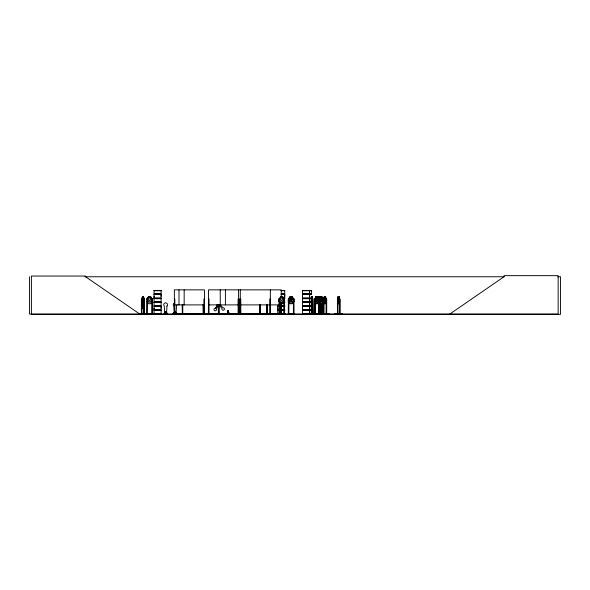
<?xml version="1.0" encoding="UTF-8"?>
<svg xmlns="http://www.w3.org/2000/svg" width="590" height="590" viewBox="0 0 590 590"><rect width="100%" height="100%" fill="white"/><g stroke="black" fill="none" stroke-linecap="round" stroke-linejoin="round"><path stroke-width="0.89" d="M154.064 309.853L154.064 306.394L161.1 306.394L161.092 309.853L154.064 309.853L154.071 308.128M154.064 298.024L154.064 294.572L161.1 294.572L161.092 298.024L154.064 298.024L154.071 296.298M161.092 308.128L161.092 306.394M161.092 296.298L161.092 294.572M284.741 309.853L277.706 309.853L277.713 308.128M284.734 296.298L284.734 294.572L281.224 294.572M302.552 309.853L302.552 306.394L309.588 306.394L309.588 309.853L302.552 309.853L302.559 308.128M302.552 298.024L302.552 294.572L309.588 294.572L309.588 298.024L302.552 298.024L302.559 296.298M309.58 306.394L309.58 309.853M309.58 294.572L309.58 298.024M264.018 313.747L270.006 313.725M312.597 298.872L312.671 313.991M318.622 298.798L318.821 314.028M318.858 298.916L317.427 296.652L318.099 300.782L317.206 302.198L316.306 302.198L315.399 300.782L315.399 298.997L316.078 296.652L317.472 296.652M337.709 314.028L337.65 298.813M339.486 314.028L339.493 298.813M141.681 305.03L142.603 301.453M141.895 298.872L141.829 314.028M144.174 298.872L144.041 314.028M323.674 298.872L323.659 314.028M227.932 313.983L228.079 310.421L227.836 313.091M319.153 296.962L318.998 298.997L318.386 298.997L319.043 296.586M322.767 298.872L323.866 298.997L324.397 296.652L325.488 296.652M319.832 298.968L319.883 314.028M319.492 303.739L320.023 298.798M318.467 298.872L318.534 314.028M319.994 298.916L319.551 296.586L320.916 298.975L320.872 301.32L319.972 302.884L320.96 301.343L320.916 298.975M176.108 313.305L176.499 306.062A1.881 1.881 0 0 0 177.044 304.728M283.856 298.968L283.761 313.991M147.367 298.872L147.227 314.028M151.837 298.968L151.822 314.028M288.953 298.909L288.857 314.028M293.444 298.968L293.355 314.028M142.618 308.541L141.711 305.428L142.603 308.607M143.525 308.541L144.432 305.428L143.525 308.541L142.566 308.541L141.711 305.428M311.594 298.216L311.749 296.652L312.287 296.652M318.748 298.997L318.991 296.652L319.544 296.652L320.237 298.975L320.237 314.028M165.421 312.147L165.738 312.464L165.724 312.066M175.009 312.147L175.333 312.383M308.681 313.747L328.984 313.747L302.559 313.784M321.24 313.482L321.336 313.983M277.683 314.02L277.706 310.546L284.741 310.546M227.46 313.983L228.006 310.421L229.09 313.718M334.84 314.02L342.532 314.02M227.342 313.983L227.954 310.421M142.618 301.512L142.161 304.691L142.935 307.257L143.975 304.691L143.525 301.512M311.431 298.216L311.741 296.586L312.294 296.586M311.491 298.216L311.8 296.586M312.235 303.739L312.707 301.335M138.982 313.983L147.058 313.718L138.967 313.991M138.989 313.747L147.028 313.725M143.849 313.991L143.879 313.482M318.652 296.947L318.217 300.03L318.652 300.952L319.315 300.966L319.315 296.962L318.615 296.947M321.071 313.998L321.078 303.415M318.836 298.975L317.45 296.586L316.056 296.586M320.997 298.99L319.588 296.571L318.15 296.571M316.719 298.916L316.86 301.32L318.187 303.725M319.714 298.341L320.355 296.586L319.47 298.216M318.209 296.637L317.531 300.767L318.438 302.183L319.404 302.198L319.485 296.652M319.699 298.997L320.37 296.652M180.238 313.747L184.257 313.725M236.634 313.747L240.639 313.983M257.963 313.983L262.056 313.983M338.21 296.586L337.414 298.997L337.458 314.028M338.925 303.739L339.663 301.335M339.744 301.357L338.985 303.739L338.151 303.739M143.473 308.541L144.38 306.203M143.488 308.607L144.462 306.225L144.417 298.975L143.901 298.997L143.459 296.652L142.478 296.652L142.072 300.782L142.691 302.198L143.311 302.198L143.916 300.782L143.916 298.997M148.636 296.652L147.721 298.997L147.721 300.782L148.953 302.198L150.177 302.198L151.387 300.782L151.387 298.997L150.48 296.652L148.636 296.652L146.799 298.997L146.748 313.991M141.681 314.028L141.578 298.975L142.522 296.586M142.573 298.975L141.659 301.379L141.578 298.975M143.422 303.739L144.469 301.357L143.473 303.739L142.463 303.739L141.526 301.357M143.459 306.07L144.469 303.747L143.473 306.129M290.228 296.652L289.299 298.997L289.299 300.782L290.546 302.198L291.777 302.198L292.994 300.782L292.994 298.997L292.08 296.652L290.228 296.652L288.377 298.997L288.296 313.725M288.894 298.968L288.407 298.997M161.1 313.88L154.042 314.02M277.639 313.939L285.213 313.991M318.77 300.317L317.781 301.837L318.541 299.978L317.811 298.179L318.784 299.617M174.271 313.725L174.5 314.028M281.238 296.932L281.238 289.86L208.506 289.86L208.388 313.747M240.189 313.983L240.219 313.482M324.448 296.652L323.409 298.997L323.423 314.028M325.451 303.739L326.528 301.335L326.558 298.975L325.451 296.586M220.129 304.654L222.939 307.751A1.254 1.254 0 0 1 224.414 308.983A1.254 1.254 0 0 1 222.946 310.222A1.254 1.254 0 0 1 221.98 308.563L218.883 304.632L216.368 308.968A1.254 1.254 0 0 1 215.652 310.746A1.254 1.254 0 0 1 214.023 309.735A1.254 1.254 0 0 1 215.306 308.305L217.865 304.956M165.51 312.265L165.569 312.435M165.761 312.162L165.812 312.147M316.1 303.739L314.677 301.357L314.677 298.975L316.1 296.586M314.677 298.975L316.122 296.652M318.187 296.571L316.734 298.791L316.771 301.343L318.15 303.725L319.588 303.725M317.427 303.68L318.873 301.357L317.45 303.739L316.056 303.739M321.749 303.739L323.165 301.357L323.077 298.997L321.727 296.652L319.736 296.652M215.475 308.334L217.651 304.838M278.923 301.357L278.908 298.975L280.737 296.586L282.581 296.586L284.402 298.975L284.402 301.357L282.566 303.739L280.722 303.739L278.908 301.357L280.766 303.68M282.536 303.68L284.402 301.357M288.318 298.975L290.199 296.586L292.109 296.586L293.99 298.975L293.99 301.357L292.109 303.739L290.199 303.739L288.318 301.357L288.318 298.975L293.99 298.975M292.08 303.68L293.931 301.335M164.418 312.803L164.197 313.784C163.032 313.939 168.076 313.578 166.277 314.02M166.815 312.803L167.243 314.013L164.042 314.028M167.088 313.998L166.115 314.02L167.029 313.784L166.8 312.803M173.622 314.02L173.77 312.803L173.991 313.585M174.397 313.482L174.404 314.028L174.345 289.86L204.413 289.86L204.487 313.725M176.572 312.803L176.203 314.005L176.587 312.803L176.572 314.013M302.53 302.058L309.595 302.235M328.991 313.983L302.53 314.02M449.831 314.028L503.993 276.754L503.993 275.655L558.147 275.655L558.147 314.028L29.5 314.028L29.5 276.754M258.036 313.74L262.048 313.74L258.044 313.983M278.156 313.991L285.14 314.028M173.453 314.02L173.637 313.585M175.695 314.028L176.027 314.013M175.864 314.028L176.248 314.013M176.771 314.028L173.785 314.028L173.755 312.803M279.594 313.482L279.697 314.028L279.535 298.997L278.908 298.975M320.06 298.997L320.068 314.028M84.871 276.754L504.273 276.754M557.734 276.754L560.5 276.754L560.5 314.345L31.403 314.345L31.403 276.046L85.565 276.046L85.565 276.754L139.719 314.028M154.056 290.405L161.1 290.405M281.224 290.398L284.741 290.405M302.545 290.405L311.601 290.405M161.1 290.546L154.056 290.538L154.071 293.879L161.1 293.879L161.1 290.546M281.12 290.568L284.741 290.538L284.734 293.879L281.224 293.879M154.071 290.752L161.092 290.752M281.083 290.752L284.734 290.752M302.559 290.752L309.58 290.752L309.58 293.879L302.552 293.879L302.552 290.546L311.601 290.546L311.586 293.879L309.831 293.879M309.824 290.752L311.586 290.752M154.012 294.115L161.144 294.115M281.224 294.115L284.786 294.115M302.5 294.115L309.632 294.115M309.861 294.115L311.645 294.115M154.012 294.329L161.144 294.329M281.224 294.329L284.786 294.329M302.5 294.329L309.632 294.329M309.861 294.329L311.645 294.329M309.831 294.572L311.594 294.572M142.463 296.586L143.473 296.586L144.38 298.997L144.321 314.028M319.728 296.586L321.793 296.586M325.503 296.586L324.375 296.586L323.32 298.975L323.291 314.028M282.551 296.652L280.752 296.652L279.852 298.997L279.852 300.782L281.054 302.198L282.249 302.198L283.421 300.782L283.421 298.997L282.536 296.652L284.343 298.997M338.97 296.652L338.166 296.652L337.79 298.997L338.291 302.198L338.793 302.198L339.287 300.782L338.911 296.652M312.125 296.962L311.911 300.966L312.066 296.962M317.014 296.962L316.52 296.962L316.085 298.997L316.52 300.966L317.435 300.045L316.97 296.962M325.134 296.962L324.736 296.962L324.397 298.997L324.736 300.966L325.437 300.045L325.083 296.962M282.979 298.024L284.741 298.024L284.741 294.572M309.831 298.024L311.594 298.024M154.012 298.267L161.144 298.267M283.746 298.267L284.786 298.267M302.5 298.267L309.632 298.267M309.861 298.267L311.645 298.267M154.012 298.481L161.144 298.481M283.746 298.481L284.786 298.481M302.5 298.481L309.632 298.481M309.861 298.481L311.645 298.481M284.262 298.724L284.741 298.724M309.588 298.724L302.552 298.724L302.552 302.05L309.595 302.05L309.588 298.724L309.58 301.962L302.559 301.962M309.831 298.724L311.594 298.724M339.442 298.783L339.892 298.997L339.899 314.028M147.271 298.968L146.792 298.997L148.606 296.586L150.509 296.586L152.375 298.975L152.375 301.357L150.502 303.739L148.606 303.739L146.733 301.357M312.781 298.975L312.766 314.028L312.781 298.975L312.235 296.586M322.693 298.968L322.833 314.028L322.878 298.997M323.637 298.968L323.578 314.028M326.506 298.975L326.454 314.028M141.858 298.997L141.394 298.997L141.394 314.028M143.51 299.034L142.537 299.034L142.072 301.379L142.691 304.588L143.311 304.588L143.916 303.171L143.459 299.034M151.77 298.997L152.294 298.997L150.472 296.652M174.338 298.997L174.854 298.997L174.847 314.028L174.906 313.482M204.413 298.997L203.904 298.997L203.963 314.028M208.506 298.997L209.015 298.997L209.015 314.028M240.278 298.997L240.786 298.997L240.845 314.028M270.353 298.997L269.844 298.997L269.785 314.028M283.797 298.997L284.402 298.975L284.38 314.028L284.439 313.482L283.783 313.482M293.385 298.997L293.923 298.997L294.078 313.991L293.355 313.482M312.634 298.997L312.995 314.028M314.728 298.997L315.281 298.997L315.326 314.028M337.864 298.997L337.414 298.997L338.151 296.586L338.985 296.586L339.744 298.975L339.766 314.028M288.318 301.357L293.99 301.357M312.294 303.739L311.741 303.739L311.255 299.772M326.477 301.335L325.503 303.739L324.375 303.739L323.32 301.357L324.426 303.739M337.473 301.335L338.21 303.739M142.551 301.453L143.54 301.453L144.462 305.03M284.247 301.962L284.734 301.962M309.824 301.962L311.586 301.962M161.1 302.05L153.997 302.146L161.1 302.235M284.269 302.05L284.741 302.058M309.839 302.058L311.601 302.058M284.255 302.198L284.741 302.235M309.831 302.228L311.601 302.198M320.606 302.198L321.506 302.198L322.398 300.782L321.727 296.652M161.1 302.353L154.056 302.375L154.071 305.701L161.1 305.701L161.1 302.375M284.269 302.353L284.741 302.353M309.839 302.353L311.601 302.36M154.071 302.574L161.092 302.574M282.971 302.574L284.734 302.574M302.559 302.574L309.58 302.574L309.58 305.701L302.552 305.701L302.552 302.375L309.595 302.353L309.588 305.701M309.824 302.574L311.586 302.574M141.659 303.725L142.573 306.129M319.728 303.739L321.793 303.739M141.622 303.835L144.462 303.835M216.803 304.868L219.9 304.868M174.345 304.897L204.413 304.897M208.506 304.897L281.238 304.897M277.706 305.701L284.741 305.701M309.831 305.701L311.594 305.701M154.012 305.945L161.144 305.945M277.654 305.945L284.786 305.945M302.5 305.945L309.632 305.945M309.861 305.945L311.645 305.945M142.537 306.07L143.51 306.07M142.522 306.129L143.525 306.129M154.012 306.158L161.144 306.158M277.654 306.158L284.786 306.158M302.5 306.158L309.632 306.158M309.861 306.158L311.645 306.158M284.741 306.394L277.706 306.394L277.706 309.853M309.831 306.394L311.594 306.394M143.54 308.607L142.551 308.607L141.622 306.225L141.681 303.835M309.831 309.853L311.594 309.853M154.012 310.089L161.144 310.089M277.654 310.089L284.786 310.089M302.5 310.089L309.632 310.089M309.861 310.089L311.645 310.089M154.012 310.303L161.144 310.303M277.654 310.303L284.786 310.303M302.5 310.303L309.632 310.303M309.861 310.303L311.645 310.303M309.588 313.88L309.588 310.546L302.552 310.546L302.552 313.88M309.831 310.546L311.594 310.546M174.751 311.94L175.614 311.94L175.614 313.585M164.898 313.43L166.151 313.43M141.349 313.482L141.866 313.482M143.857 313.482L144.373 313.482M146.733 313.482L147.375 313.482M152.353 313.482L151.711 313.482L151.733 314.028M288.348 313.482L288.975 313.482L288.975 314.028M312.589 313.482L312.995 313.482M315.333 313.482L314.728 313.482L314.736 314.028M319.632 313.482L318.394 313.482L318.401 314.028M319.854 313.482L320.259 313.482M321.034 313.482L321.513 313.482M323.91 313.482L322.686 313.482L322.701 314.028M326.181 313.482L326.727 313.482M337.436 313.482L337.908 313.482M339.464 313.482L339.943 313.482M147.353 313.637L151.733 313.637M152.028 314.028L152.692 313.725L152.102 313.991M201.64 313.725L205.652 313.74M224.045 313.718L226.361 314.028M288.975 313.637L293.355 313.637M342.414 313.718L334.95 313.725L342.436 313.991M152.699 313.747L152.058 313.725M154.071 313.784L161.092 313.784M277.713 313.784L285.177 313.747M215.579 314.028L221.619 314.028M270.434 313.954L270.412 313.482M164.625 313.895L164.219 313.784M238.736 313.991L238.78 298.997M238.906 313.991L239.002 298.997M152.309 313.991L152.368 298.975M279.35 313.718L279.417 313.482M174.375 313.998L173.77 313.784M288.377 301.335L290.228 303.68M321.749 296.586L323.165 298.975L323.114 314.028M283.982 314.02L283.952 313.482M143.459 298.997L142.839 300.966L142.839 296.962L144.439 301.379L143.525 298.975L142.522 298.975L141.607 301.379L142.522 303.739M143.488 301.453L144.38 303.857M338.925 296.586L339.722 298.997L339.663 314.028M318.748 300.782L319.079 302.198M311.513 300.782L312.154 302.198L312.228 296.652M229.045 313.983L228.256 310.421L228.876 313.983M325.437 296.652L325.953 300.782L325.267 302.198L324.574 302.198L323.873 300.782L323.873 298.997M319.492 296.586L319.979 298.997M319.043 303.739L318.563 301.335L318.983 303.739M146.866 313.998L146.873 313.482M311.269 301.335L311.741 303.739M319.153 300.966L318.998 298.997M318.947 313.998L318.954 303.415M228.205 312.199L228.131 310.421L228.75 313.983M228.16 310.421L228.448 313.983M174.227 313.305L173.836 306.062A1.881 1.881 0 0 1 174.227 303.105M337.864 302.53L337.886 314.028M337.738 313.482L337.738 314.028M337.605 313.482L337.605 314.028M326.698 314.028L326.683 298.997L326.196 298.783L326.196 314.028M326.55 313.482L326.55 314.028M326.395 302.53L326.358 314.028M323.866 301.645L323.895 314.028M323.733 313.482L323.733 314.028M323.047 313.482L323.032 314.028M321.469 303.415L321.491 314.028M321.262 303.415L321.299 314.028M319.987 313.482L319.957 314.028M319.581 303.415L319.625 314.028M319.448 302.53L319.463 314.028M319.382 313.482L319.308 314.028M319.205 303.415L319.279 314.028M319.072 302.53L319.168 314.028M315.149 298.997L315.193 314.028M315.09 313.482L315.067 314.028M314.913 298.997L314.979 314.028M314.78 298.997L314.802 314.028M311.66 303.415L311.291 314.028M311.468 299.875L311.483 314.028M311.314 299.772L311.424 314.028M309.588 290.546L309.588 293.879M309.58 310.546L309.58 313.784M288.466 313.482L288.466 314.028M284.255 313.482L284.255 314.028M283.082 314.028L283.082 313.563L172.649 313.563L172.649 314.028M282.772 313.563L282.772 314.028M281.991 313.563L281.991 314.028M281.378 303.518L281.356 314.028M281.238 303.127L281.238 314.028M281.083 313.482L281.179 314.028M281.024 302.618L280.98 314.028M280.884 302.618L280.84 314.028M279.114 313.482L279.122 314.028M278.981 298.997L279.048 314.028M278.937 313.482L278.937 314.028M270.353 289.86L270.294 314.028M269.903 313.482L269.903 314.028M267.314 313.482L267.322 314.028M267.285 304.425L267.292 314.028M267.086 304.425L266.931 314.028M266.739 304.425L266.732 314.028L266.68 313.482M265.375 313.563L265.375 314.028M264.283 313.563L264.283 314.028M260.47 304.425L260.514 314.028M260.33 304.425L260.374 314.028M260.271 313.482L260.175 314.028M260.116 304.425L260.072 314.028M260.043 304.425L259.976 314.028M259.902 304.425L259.843 314.028M259.689 304.425L259.689 314.028M259.57 313.482L259.644 314.028M259.548 304.425L259.504 314.028M240.727 313.482L240.676 314.028M240.278 289.86L240.278 314.028M240.086 313.563L240.086 314.028M239.304 313.563L239.304 314.028M239.179 313.482L239.179 314.028M239.039 314.028L239.134 298.997L238.065 298.997L238.124 314.028M238.862 313.482L238.839 314.028M238.574 289.86L238.596 314.028M238.515 313.482L238.522 314.028M238.013 313.482L238.006 314.028M230.019 314.028L227.703 314.028M225.41 289.86L225.41 304.897M220.24 289.86L220.24 304.897M219.126 304.868L219.126 313.954M218.735 304.868L218.743 313.954M218.344 304.868L218.344 313.954M218.049 313.563L218.049 314.028M216.95 313.563L216.95 314.028M209.074 313.482L209.074 314.028M208.565 313.482L208.565 314.028M204.354 313.482L204.354 314.028M203.845 313.482L203.845 314.028M203.646 304.425L203.69 314.028M203.513 304.425L203.55 314.028M203.425 313.482L203.447 314.028M203.292 304.425L203.292 314.028L203.152 304.425M203.107 313.482L203.107 314.028M184.161 289.86L184.161 304.897M182.745 304.425L182.782 314.028M182.723 313.482L182.642 314.028M182.605 304.425L182.517 314.028M182.384 304.425L182.443 314.028M182.244 304.425L182.34 314.028M182.207 313.482L182.207 314.028M178.991 289.86L178.991 304.897M166.055 313.585L166.055 311.94L165.193 311.94L165.193 313.585M161.1 313.88L161.092 310.546L154.064 310.546L154.064 313.88M152.213 313.482L152.242 314.028M147.353 313.482L147.375 314.028M144.152 307.84L144.152 314.028M143.901 306.07L143.894 314.028M141.534 313.482L141.534 314.028M219.34 304.801A1.099 1.099 0 0 1 218.248 304.772M142.618 303.857L142.618 304.905L143.215 301.822L143.215 305.834L142.662 303.857M166.941 306.062L166.557 313.305L164.676 313.305L164.286 306.062A1.881 1.881 0 0 1 164.286 303.4A1.881 1.881 0 0 1 166.941 303.4A1.881 1.881 0 0 1 166.941 306.062M142.374 300.576L142.869 302.382L142.352 304.241L143.023 302.714L143.665 304.27L143.193 302.368L143.695 300.642L143.038 302.014L142.374 300.576M338.409 296.962C337.296 302.685 340.135 301.04 338.409 296.962M142.839 299.344L142.537 302.427L143.149 303.356L143.459 301.379L142.839 299.344M320.82 296.962L320.377 300.045L321.27 300.966L321.727 298.997L321.27 296.962L320.82 296.962M281.334 296.962L280.759 300.045L281.931 300.966L282.544 298.997L281.931 296.962L281.334 296.962M149.241 296.962L148.643 300.045L149.241 300.966L149.853 300.966L150.48 298.997L149.853 296.962L149.241 296.962M290.833 296.962L290.236 300.045L290.833 300.966L291.453 300.966L292.08 298.997L291.453 296.962L290.833 296.962M161.1 298.724L154.064 298.724L154.064 302.05L161.092 301.962L161.092 298.724"/></g></svg>
